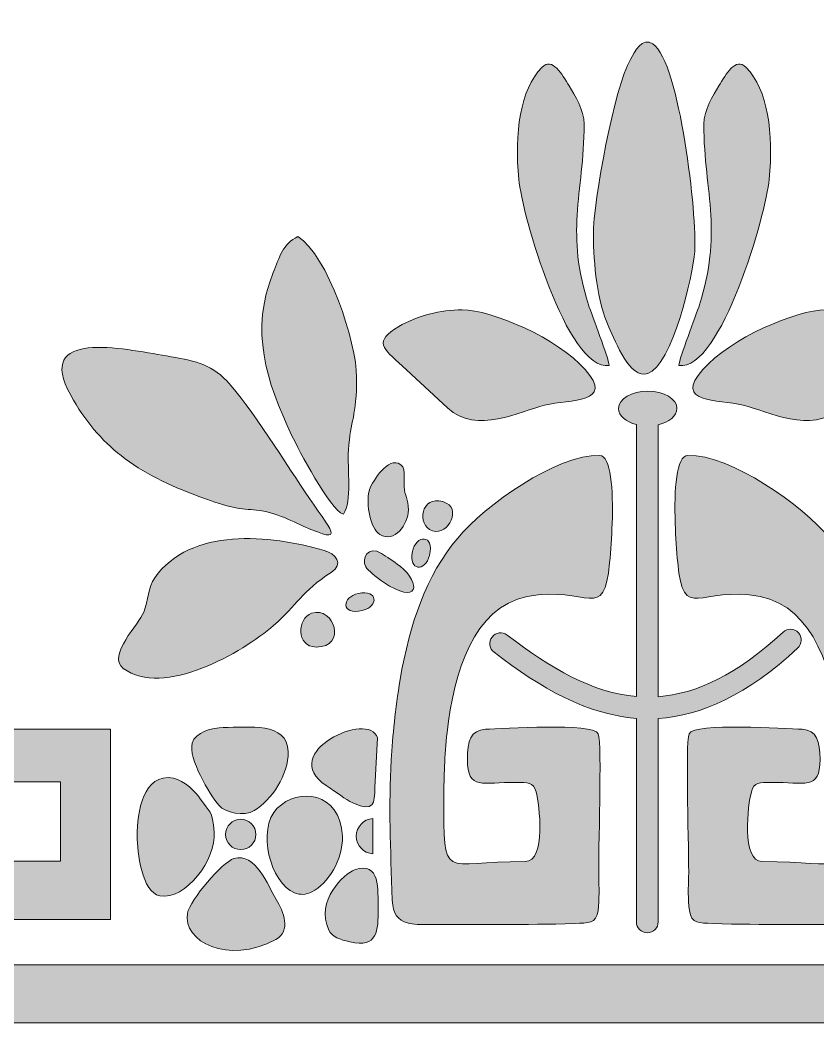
# Model space of a CAD drawing. Header units: inches. Extents: x -184 to 779, y -61 to 902.
# Drawn here: x 320.1 to 553.4, y -60.8 to 232.3 of the extents above; entities that cross this region are included whole.
import ezdxf

# ---------------------------------------------------------------- set-up
doc = ezdxf.new("R2010")
doc.units = ezdxf.units.IN
doc.header["$MEASUREMENT"] = 0
doc.layers.add('图层 1', color=7, linetype='Continuous')

# ---------------------------------------------------------------- blocks, each defined once
blk = doc.blocks.new('block 2')
at = {"layer": '图层 1', "true_color": 0xffffff}
h = blk.add_hatch(color=7, dxfattribs=at)
h.dxf.hatch_style = 2
edge = h.paths.add_edge_path()
edge.add_spline(control_points=[(145.19, 27.22), (145.19, 27.22), (75.01, 27.22), (75.01, 27.22), (80.39, 20.59), (79.81, 18.74), (81.5, 10.53), (81.5, 10.53), (128.64, 10.53), (128.64, 10.53), (128.64, 10.53), (128.64, -43.85), (128.64, -43.85), (128.64, -43.85), (-3.48, -43.85), (-3.48, -43.85), (-3.48, -43.85), (-3.48, -30.03), (-3.48, -30.03), (-3.48, -28.47), (-4.75, -27.2), (-6.31, -27.2), (-6.31, -27.2), (-15.21, -27.2), (-15.21, -27.2), (-16.77, -27.2), (-18.04, -28.47), (-18.04, -30.03), (-18.04, -30.03), (-18.04, -43.85), (-18.04, -43.85), (-18.04, -43.85), (-167.01, -43.85), (-167.01, -43.85), (-167.01, -43.85), (-167.01, 104.8), (-167.01, 104.8), (-167.01, 104.8), (-153.7, 104.8), (-153.7, 104.8), (-152.15, 104.8), (-150.88, 106.07), (-150.88, 107.62), (-150.88, 107.62), (-150.88, 116.54), (-150.88, 116.54), (-150.88, 118.08), (-152.15, 119.36), (-153.7, 119.36), (-153.7, 119.36), (-167.01, 119.36), (-167.01, 119.36), (-167.01, 119.36), (-167.01, 251.48), (-167.01, 251.48), (-167.01, 251.48), (-113.15, 251.48), (-113.15, 251.48), (-113.15, 251.48), (-113.15, 204.33), (-113.15, 204.33), (-104.94, 202.65), (-103.08, 203.23), (-96.46, 197.85), (-96.46, 197.85), (-96.46, 268.03), (-96.46, 268.03), (-96.46, 268.03), (-167.01, 268.03), (-167.01, 268.03), (-167.01, 268.03), (-167.01, 901.77), (-167.01, 901.77), (-167.01, 901.77), (-183.96, 901.77), (-183.96, 901.77), (-183.96, 901.77), (-183.96, -52.32), (-183.96, -52.32), (-183.96, -52.32), (-183.96, -60.8), (-183.96, -60.8), (-183.96, -60.8), (-175.49, -60.8), (-175.49, -60.8), (-175.49, -60.8), (778.94, -60.8), (778.94, -60.8), (778.94, -60.8), (778.94, -43.85), (778.94, -43.85), (778.94, -43.85), (145.19, -43.85), (145.19, -43.85), (145.19, -43.85), (145.19, 27.22), (145.19, 27.22)], knot_values=[0, 0, 0, 0, 1, 1, 1, 2, 2, 2, 3, 3, 3, 4, 4, 4, 5, 5, 5, 6, 6, 6, 7, 7, 7, 8, 8, 8, 9, 9, 9, 10, 10, 10, 11, 11, 11, 12, 12, 12, 13, 13, 13, 14, 14, 14, 15, 15, 15, 16, 16, 16, 17, 17, 17, 18, 18, 18, 19, 19, 19, 20, 20, 20, 21, 21, 21, 22, 22, 22, 23, 23, 23, 24, 24, 24, 25, 25, 25, 26, 26, 26, 27, 27, 27, 28, 28, 28, 29, 29, 29, 30, 30, 30, 31, 31, 31, 32, 32, 32, 32], degree=3, periodic=1)
h = blk.add_hatch(color=7, dxfattribs=at)
h.dxf.hatch_style = 2
edge = h.paths.add_edge_path()
edge.add_spline(control_points=[(503.61, 128.97), (510.74, 131.28), (516.8, 157.68), (517.33, 164.62), (518.1, 174.72), (512.98, 219.94), (505.14, 225.27), (501.93, 227.45), (499.81, 222.92), (498.55, 220.75), (493.92, 212.75), (487.71, 179.64), (487.71, 169.41), (487.71, 161.24), (488.89, 149.73), (492.2, 142.56), (494.32, 137.99), (498.34, 127.28), (503.61, 128.97)], knot_values=[0, 0, 0, 0, 1, 1, 1, 2, 2, 2, 3, 3, 3, 4, 4, 4, 5, 5, 5, 6, 6, 6, 6], degree=3, periodic=1)
h = blk.add_hatch(color=7, dxfattribs=at)
h.dxf.hatch_style = 2
edge = h.paths.add_edge_path()
edge.add_spline(control_points=[(492.31, 131.3), (492.17, 133.67), (487.32, 145.76), (486.28, 149.05), (482.95, 159.48), (482.51, 167.53), (482.96, 175.21), (483.46, 183.64), (485.01, 191.63), (485.01, 201.85), (485.01, 205.93), (482.29, 210.31), (480.63, 213), (478.51, 216.45), (475.72, 221.56), (472.64, 218.42), (466.26, 211.94), (464.64, 199.17), (465.88, 185.7), (466.79, 175.83), (479.91, 129.68), (492.31, 131.3)], knot_values=[0, 0, 0, 0, 1, 1, 1, 2, 2, 2, 3, 3, 3, 4, 4, 4, 5, 5, 5, 6, 6, 6, 7, 7, 7, 7], degree=3, periodic=1)
h = blk.add_hatch(color=7, dxfattribs=at)
h.dxf.hatch_style = 2
edge = h.paths.add_edge_path()
edge.add_spline(control_points=[(512.71, 131.3), (525.11, 129.68), (538.21, 175.82), (539.13, 185.7), (540.38, 199.17), (538.76, 211.94), (532.38, 218.42), (529.29, 221.56), (526.51, 216.45), (524.39, 213), (522.73, 210.31), (520, 205.93), (520, 201.85), (520, 191.63), (521.55, 183.63), (522.05, 175.21), (522.5, 167.52), (522.06, 159.47), (518.74, 149.05), (517.69, 145.76), (512.85, 133.67), (512.71, 131.3)], knot_values=[0, 0, 0, 0, 1, 1, 1, 2, 2, 2, 3, 3, 3, 4, 4, 4, 5, 5, 5, 6, 6, 6, 7, 7, 7, 7], degree=3, periodic=1)
h = blk.add_hatch(color=7, dxfattribs=at)
h.dxf.hatch_style = 2
edge = h.paths.add_edge_path()
edge.add_spline(control_points=[(414.6, 87.88), (417.27, 91.47), (415.7, 101.28), (416.08, 106.65), (416.71, 115.49), (418.48, 116.1), (418.48, 127.92), (418.48, 137.89), (410.02, 163.71), (401.31, 168.98), (396.9, 166.91), (395.9, 162.98), (394.11, 158.54), (387.24, 141.62), (391.92, 126.94), (399.57, 110.76), (401.31, 107.08), (410.71, 89.08), (414.6, 87.88)], knot_values=[0, 0, 0, 0, 1, 1, 1, 2, 2, 2, 3, 3, 3, 4, 4, 4, 5, 5, 5, 6, 6, 6, 6], degree=3, periodic=1)
h = blk.add_hatch(color=7, dxfattribs=at)
h.dxf.hatch_style = 2
edge = h.paths.add_edge_path()
edge.add_spline(control_points=[(431.83, 131.18), (431.83, 131.18), (445.06, 118.9), (445.06, 118.9), (453.52, 110.99), (466.41, 118.02), (473.46, 119.73), (480.96, 121.55), (494.1, 120.14), (485.3, 130.15), (477.3, 139.26), (458.01, 147.59), (449.31, 147.59), (443.18, 147.59), (435.98, 145.82), (430.83, 142.72), (423.38, 138.22), (426.01, 136.45), (431.83, 131.18)], knot_values=[0, 0, 0, 0, 1, 1, 1, 2, 2, 2, 3, 3, 3, 4, 4, 4, 5, 5, 5, 6, 6, 6, 6], degree=3, periodic=1)
h = blk.add_hatch(color=7, dxfattribs=at)
h.dxf.hatch_style = 2
edge = h.paths.add_edge_path()
edge.add_spline(control_points=[(519.71, 130.15), (510.92, 120.14), (524.05, 121.55), (531.55, 119.73), (538.61, 118.02), (551.49, 110.99), (559.96, 118.9), (559.96, 118.9), (573.19, 131.18), (573.19, 131.18), (579, 136.45), (581.64, 138.22), (574.19, 142.72), (569.04, 145.82), (561.84, 147.59), (555.71, 147.59), (547.01, 147.59), (527.72, 139.26), (519.71, 130.15)], knot_values=[0, 0, 0, 0, 1, 1, 1, 2, 2, 2, 3, 3, 3, 4, 4, 4, 5, 5, 5, 6, 6, 6, 6], degree=3, periodic=1)
h = blk.add_hatch(color=7, dxfattribs=at)
h.dxf.hatch_style = 2
edge = h.paths.add_edge_path()
edge.add_spline(control_points=[(349.61, 104.98), (356.01, 99.94), (363.5, 96.33), (372.32, 93.07), (386.78, 87.72), (385.12, 90.2), (392.65, 88.43), (395.12, 87.85), (397.71, 86.76), (400.19, 85.62), (415.66, 78.53), (412.14, 81.6), (404.69, 92.47), (398.31, 101.77), (387.19, 119.77), (380.5, 126.8), (375.61, 131.96), (370.53, 132.8), (362.86, 134.11), (350, 136.29), (324.07, 141.99), (334.86, 122.61), (339.05, 115.09), (343.9, 109.46), (349.61, 104.98)], knot_values=[0, 0, 0, 0, 1, 1, 1, 2, 2, 2, 3, 3, 3, 4, 4, 4, 5, 5, 5, 6, 6, 6, 7, 7, 7, 8, 8, 8, 8], degree=3, periodic=1)
h = blk.add_hatch(color=7, dxfattribs=at)
h.dxf.hatch_style = 2
edge = h.paths.add_edge_path()
edge.add_spline(control_points=[(503.48, -34.45), (505.24, -34.45), (506.66, -33.03), (506.66, -31.27), (506.66, -31.27), (506.66, 28.18), (506.66, 28.18), (519.34, 28.98), (532.68, 35.07), (547.48, 48.77), (548.75, 49.95), (548.84, 51.96), (547.65, 53.24), (546.46, 54.52), (544.46, 54.6), (543.18, 53.41), (529.75, 40.97), (517.83, 35.38), (506.66, 34.54), (506.66, 34.54), (506.66, 114), (506.66, 114), (509.87, 114.73), (512.15, 116.58), (512.15, 118.75), (512.15, 121.57), (508.32, 123.85), (503.61, 123.85), (498.9, 123.85), (495.07, 121.57), (495.07, 118.75), (495.07, 116.64), (497.23, 114.83), (500.3, 114.05), (500.3, 114.05), (500.3, 34.58), (500.3, 34.58), (487.51, 35.66), (475.26, 42.74), (462.5, 52.54), (461.12, 53.6), (459.13, 53.35), (458.07, 51.96), (457.01, 50.57), (457.28, 48.59), (458.66, 47.53), (472.47, 36.92), (485.88, 29.28), (500.3, 28.21), (500.3, 28.21), (500.3, -31.27), (500.3, -31.27), (500.3, -33.03), (501.72, -34.45), (503.48, -34.45)], knot_values=[0, 0, 0, 0, 1, 1, 1, 2, 2, 2, 3, 3, 3, 4, 4, 4, 5, 5, 5, 6, 6, 6, 7, 7, 7, 8, 8, 8, 9, 9, 9, 10, 10, 10, 11, 11, 11, 12, 12, 12, 13, 13, 13, 14, 14, 14, 15, 15, 15, 16, 16, 16, 17, 17, 17, 18, 18, 18, 18], degree=3, periodic=1)
h = blk.add_hatch(color=7, dxfattribs=at)
h.dxf.hatch_style = 2
edge = h.paths.add_edge_path()
edge.add_spline(control_points=[(425.22, 81.91), (429.49, 79.33), (433.6, 84.87), (433.6, 89.1), (433.6, 92.44), (432.52, 93.19), (432.34, 96), (432.19, 98.39), (433.27, 101.89), (430.58, 102.78), (427, 103.97), (422.59, 96.67), (422.11, 94.63), (421.19, 90.76), (422.52, 83.54), (425.22, 81.91)], knot_values=[0, 0, 0, 0, 1, 1, 1, 2, 2, 2, 3, 3, 3, 4, 4, 4, 5, 5, 5, 5], degree=3, periodic=1)
h = blk.add_hatch(color=7, dxfattribs=at)
h.dxf.hatch_style = 2
edge = h.paths.add_edge_path()
edge.add_spline(control_points=[(489.15, 23.73), (487.59, 27), (461.13, 25.1), (456.12, 25.03), (451.82, 24.79), (450.86, 21.58), (450.86, 16.22), (450.86, 6.99), (455.39, 9.58), (465.07, 9.51), (468.61, 9.51), (470.12, 9.64), (470.93, 6.72), (471.92, 3.16), (474.02, -13.62), (467.73, -13.62), (443.17, -13.62), (443.99, -20.09), (443.99, 5.59), (443.99, 10.84), (444.19, 17.34), (444.94, 24.08), (446.88, 41.58), (452.59, 60.71), (468.35, 63.78), (486.13, 67.25), (490.78, 55.73), (492.46, 73.72), (492.79, 77.18), (493.07, 81.18), (493.21, 85.12), (493.54, 95.16), (492.89, 104.93), (489.54, 105.05), (477.04, 105.49), (455.94, 90.36), (448.05, 80.9), (438.7, 69.69), (434.11, 56.19), (431.17, 39.52), (429.78, 30.78), (428.99, 23.2), (428.59, 16), (427.84, 2.65), (428.36, -9.38), (428.91, -24.91), (429.06, -29), (430.69, -30.78), (433.31, -31.55), (435.04, -32.05), (437.2, -32.1), (439.64, -32.07), (453.98, -31.91), (467.62, -32.2), (482.19, -31.77), (486.22, -31.48), (488.49, -31.97), (489.06, -27.94), (489.52, -24.73), (489.35, -20.87), (489.28, -18.25), (489.1, -11.51), (490.28, 20.58), (489.15, 23.73)], knot_values=[0, 0, 0, 0, 1, 1, 1, 2, 2, 2, 3, 3, 3, 4, 4, 4, 5, 5, 5, 6, 6, 6, 7, 7, 7, 8, 8, 8, 9, 9, 9, 10, 10, 10, 11, 11, 11, 12, 12, 12, 13, 13, 13, 14, 14, 14, 15, 15, 15, 16, 16, 16, 17, 17, 17, 18, 18, 18, 19, 19, 19, 20, 20, 20, 21, 21, 21, 21], degree=3, periodic=1)
h = blk.add_hatch(color=7, dxfattribs=at)
h.dxf.hatch_style = 2
edge = h.paths.add_edge_path()
edge.add_spline(control_points=[(515.78, -27.94), (516.35, -31.97), (518.61, -31.48), (522.65, -31.77), (537.22, -32.2), (550.86, -31.91), (565.21, -32.08), (567.64, -32.1), (569.8, -32.05), (571.53, -31.55), (574.15, -30.78), (575.79, -29), (575.93, -24.91), (576.48, -9.38), (577, 2.65), (576.25, 15.99), (575.85, 23.2), (575.06, 30.78), (573.68, 39.52), (570.73, 56.19), (566.15, 69.69), (556.79, 80.9), (548.9, 90.36), (527.8, 105.49), (515.3, 105.05), (511.94, 104.93), (511.3, 95.16), (511.63, 85.12), (511.76, 81.18), (512.05, 77.18), (512.37, 73.71), (514.06, 55.73), (518.7, 67.25), (536.48, 63.78), (552.26, 60.7), (557.95, 41.58), (559.91, 24.08), (560.66, 17.34), (560.85, 10.84), (560.85, 5.59), (560.85, -20.09), (561.68, -13.62), (537.11, -13.62), (530.82, -13.62), (532.92, 3.16), (533.9, 6.72), (534.72, 9.64), (536.22, 9.51), (539.77, 9.51), (549.45, 9.58), (553.98, 6.99), (553.98, 16.22), (553.98, 21.58), (553.02, 24.78), (548.73, 25.03), (543.71, 25.1), (517.24, 27), (515.68, 23.73), (514.55, 20.58), (515.73, -11.51), (515.56, -18.25), (515.48, -20.87), (515.32, -24.73), (515.78, -27.94)], knot_values=[0, 0, 0, 0, 1, 1, 1, 2, 2, 2, 3, 3, 3, 4, 4, 4, 5, 5, 5, 6, 6, 6, 7, 7, 7, 8, 8, 8, 9, 9, 9, 10, 10, 10, 11, 11, 11, 12, 12, 12, 13, 13, 13, 14, 14, 14, 15, 15, 15, 16, 16, 16, 17, 17, 17, 18, 18, 18, 19, 19, 19, 20, 20, 20, 21, 21, 21, 21], degree=3, periodic=1)
h = blk.add_hatch(color=7, dxfattribs=at)
h.dxf.hatch_style = 2
edge = h.paths.add_edge_path()
edge.add_spline(control_points=[(439.8, 83.44), (444.62, 80.58), (449.08, 88.91), (444.89, 91.02), (438.06, 94.46), (435.76, 85.83), (439.8, 83.44)], knot_values=[0, 0, 0, 0, 1, 1, 1, 2, 2, 2, 2], degree=3, periodic=1)
h = blk.add_hatch(color=7, dxfattribs=at)
h.dxf.hatch_style = 2
edge = h.paths.add_edge_path()
edge.add_spline(control_points=[(408.74, 77.37), (393.3, 81.78), (369.79, 84.2), (359.47, 69.25), (357.56, 66.49), (357.52, 62.81), (356.22, 59.19), (355.03, 55.93), (345.36, 46.52), (350.23, 42.81), (361.77, 34.02), (385.3, 47.54), (394.15, 55.32), (397.67, 58.41), (399.73, 60.88), (401.96, 63.27), (404.24, 65.7), (406.69, 68.04), (411.05, 70.87), (414.81, 73.3), (412.42, 76.32), (408.74, 77.37)], knot_values=[0, 0, 0, 0, 1, 1, 1, 2, 2, 2, 3, 3, 3, 4, 4, 4, 5, 5, 5, 6, 6, 6, 7, 7, 7, 7], degree=3, periodic=1)
h = blk.add_hatch(color=7, dxfattribs=at)
h.dxf.hatch_style = 2
edge = h.paths.add_edge_path()
edge.add_spline(control_points=[(434.78, 76.92), (433.62, 71.24), (438.56, 70.94), (439.79, 75.84), (441.37, 82.2), (435.79, 81.86), (434.78, 76.92)], knot_values=[0, 0, 0, 0, 1, 1, 1, 2, 2, 2, 2], degree=3, periodic=1)
h = blk.add_hatch(color=7, dxfattribs=at)
h.dxf.hatch_style = 2
edge = h.paths.add_edge_path()
edge.add_spline(control_points=[(426.32, 68.03), (436.53, 61.05), (437.58, 67.58), (431.18, 72.66), (429.32, 74.14), (427.2, 75.44), (425.71, 76.39), (421.84, 78.85), (419.73, 74.84), (421.19, 72.46), (421.87, 71.37), (423.98, 69.63), (426.32, 68.03)], knot_values=[0, 0, 0, 0, 1, 1, 1, 2, 2, 2, 3, 3, 3, 4, 4, 4, 4], degree=3, periodic=1)
h = blk.add_hatch(color=7, dxfattribs=at)
h.dxf.hatch_style = 2
edge = h.paths.add_edge_path()
edge.add_spline(control_points=[(420.13, 59.72), (425.03, 60.95), (424.73, 65.89), (419.04, 64.73), (414.11, 63.71), (413.77, 58.13), (420.13, 59.72)], knot_values=[0, 0, 0, 0, 1, 1, 1, 2, 2, 2, 2], degree=3, periodic=1)
h = blk.add_hatch(color=7, dxfattribs=at)
h.dxf.hatch_style = 2
edge = h.paths.add_edge_path()
edge.add_spline(control_points=[(405.32, 58.92), (401.13, 57.52), (400.67, 49.13), (406.64, 49.05), (415.75, 48.91), (411.98, 61.14), (405.32, 58.92)], knot_values=[0, 0, 0, 0, 1, 1, 1, 2, 2, 2, 2], degree=3, periodic=1)
h = blk.add_hatch(color=7, dxfattribs=at)
h.dxf.hatch_style = 2
edge = h.paths.add_edge_path()
edge.add_spline(control_points=[(424.54, 22.47), (422.32, 30.72), (395.12, 18.16), (409.57, 8.58), (412.76, 6.47), (415.1, 4.58), (417.39, 3.52), (423.71, 0.58), (423.62, 3.31), (423.84, 7.99), (423.84, 7.99), (424.54, 22.47), (424.54, 22.47)], knot_values=[0, 0, 0, 0, 1, 1, 1, 2, 2, 2, 3, 3, 3, 4, 4, 4, 4], degree=3, periodic=1)
h = blk.add_hatch(color=7, dxfattribs=at)
h.dxf.hatch_style = 2
edge = h.paths.add_edge_path()
edge.add_spline(control_points=[(398.46, 18.49), (398.3, 27.27), (386.81, 25.54), (379.48, 25.54), (376.39, 25.54), (371.26, 24.13), (370.39, 21), (369.18, 16.65), (375.45, 6), (378.24, 2.75), (380.08, 0.61), (385.49, -0.57), (388.56, 1.29), (393.63, 4.36), (398.58, 11.62), (398.46, 18.49)], knot_values=[0, 0, 0, 0, 1, 1, 1, 2, 2, 2, 3, 3, 3, 4, 4, 4, 5, 5, 5, 5], degree=3, periodic=1)
h = blk.add_hatch(color=7, dxfattribs=at)
h.dxf.hatch_style = 2
edge = h.paths.add_edge_path()
edge.add_spline(control_points=[(295.87, -3.31), (295.87, -3.31), (295.87, -30.59), (295.87, -30.59), (295.87, -30.59), (346.46, -30.59), (346.46, -30.59), (346.46, -30.59), (346.46, 25.02), (346.46, 25.02), (346.46, 25.02), (225.7, 25.02), (225.7, 25.02), (225.7, 25.02), (225.7, -30.59), (225.7, -30.59), (225.7, -30.59), (270.98, -30.59), (270.98, -30.59), (270.98, -30.59), (270.98, -3.57), (270.98, -3.57), (273.05, -0.58), (256.47, 1.71), (254.03, -3.04), (254.03, -3.04), (254.03, -13.64), (254.03, -13.64), (254.03, -13.64), (243.7, -13.64), (243.7, -13.64), (243.7, -13.64), (243.71, 9.67), (243.71, 9.67), (243.71, 9.67), (331.89, 9.67), (331.89, 9.67), (331.89, 9.67), (331.89, -13.5), (331.89, -13.5), (331.89, -13.5), (311.76, -13.5), (311.76, -13.5), (311.76, -13.5), (311.76, -4.1), (311.76, -4.1), (312.81, -0.57), (297.02, 1.85), (295.87, -3.31)], knot_values=[0, 0, 0, 0, 1, 1, 1, 2, 2, 2, 3, 3, 3, 4, 4, 4, 5, 5, 5, 6, 6, 6, 7, 7, 7, 8, 8, 8, 9, 9, 9, 10, 10, 10, 11, 11, 11, 12, 12, 12, 13, 13, 13, 14, 14, 14, 15, 15, 15, 16, 16, 16, 16], degree=3, periodic=1)
h = blk.add_hatch(color=7, dxfattribs=at)
h.dxf.hatch_style = 2
edge = h.paths.add_edge_path()
edge.add_spline(control_points=[(360.94, -23.66), (368.5, -25.02), (377.47, -12.96), (376.83, -5.07), (376.29, 1.6), (375.47, 0.59), (372.74, 4.72), (371.6, 6.43), (367.99, 10.17), (364.96, 10.74), (356, 12.43), (354.31, 0.57), (354.31, -6.12), (354.31, -10.77), (355.69, -22.71), (360.94, -23.66)], knot_values=[0, 0, 0, 0, 1, 1, 1, 2, 2, 2, 3, 3, 3, 4, 4, 4, 5, 5, 5, 5], degree=3, periodic=1)
h = blk.add_hatch(color=7, dxfattribs=at)
h.dxf.hatch_style = 2
edge = h.paths.add_edge_path()
edge.add_spline(control_points=[(400.33, -22.79), (401.9, -23.42), (403.63, -23.4), (405.42, -22.49), (409.93, -20.19), (414.62, -13.15), (414.3, -6.23), (413.7, 6.92), (401.3, 8.02), (395.27, 1.93), (389.13, -4.27), (393.28, -19.97), (400.33, -22.79)], knot_values=[0, 0, 0, 0, 1, 1, 1, 2, 2, 2, 3, 3, 3, 4, 4, 4, 4], degree=3, periodic=1)
h = blk.add_hatch(color=7, dxfattribs=at)
h.dxf.hatch_style = 2
edge = h.paths.add_edge_path()
edge.add_spline(control_points=[(384.59, -1.27), (382.15, -1.27), (380.16, -3.27), (380.16, -5.72), (380.16, -8.15), (382.15, -10.15), (384.59, -10.15), (387.04, -10.15), (389.03, -8.16), (389.03, -5.72), (389.03, -3.27), (387.04, -1.27), (384.59, -1.27)], knot_values=[0, 0, 0, 0, 1, 1, 1, 2, 2, 2, 3, 3, 3, 4, 4, 4, 4], degree=3, periodic=1)
h = blk.add_hatch(color=7, dxfattribs=at)
h.dxf.hatch_style = 2
edge = h.paths.add_edge_path()
edge.add_spline(control_points=[(418.36, -6.23), (418.36, -8.96), (420.49, -11.2), (423.18, -11.36), (423.18, -11.36), (423.18, -1.1), (423.18, -1.1), (420.49, -1.27), (418.36, -3.5), (418.36, -6.23)], knot_values=[0, 0, 0, 0, 1, 1, 1, 2, 2, 2, 3, 3, 3, 3], degree=3, periodic=1)
h = blk.add_hatch(color=7, dxfattribs=at)
h.dxf.hatch_style = 2
edge = h.paths.add_edge_path()
edge.add_spline(control_points=[(394.87, -36.4), (399.34, -34), (397.14, -28.24), (394.95, -24.68), (392.46, -20.63), (389.06, -10.89), (382.53, -12.79), (379.38, -13.71), (369.69, -24.9), (369.02, -28.69), (367.55, -36.95), (380.74, -43.98), (394.87, -36.4)], knot_values=[0, 0, 0, 0, 1, 1, 1, 2, 2, 2, 3, 3, 3, 4, 4, 4, 4], degree=3, periodic=1)
h = blk.add_hatch(color=7, dxfattribs=at)
h.dxf.hatch_style = 2
edge = h.paths.add_edge_path()
edge.add_spline(control_points=[(416.51, -37.11), (424.59, -38.97), (424.85, -33.9), (424.75, -27.4), (424.66, -21.93), (425.58, -13.36), (417.84, -16.09), (414.93, -17.12), (406.3, -25.03), (410.37, -33.69), (411.31, -35.71), (413.58, -36.43), (416.51, -37.11)], knot_values=[0, 0, 0, 0, 1, 1, 1, 2, 2, 2, 3, 3, 3, 4, 4, 4, 4], degree=3, periodic=1)
at = {"layer": '图层 1', "lineweight": 0}
for points, knots in [([(145.19, 27.22), (145.19, 27.22), (75.01, 27.22), (75.01, 27.22), (80.39, 20.59), (79.81, 18.74), (81.5, 10.53), (81.5, 10.53), (128.64, 10.53), (128.64, 10.53), (128.64, 10.53), (128.64, -43.85), (128.64, -43.85), (128.64, -43.85), (-3.48, -43.85), (-3.48, -43.85), (-3.48, -43.85), (-3.48, -30.03), (-3.48, -30.03), (-3.48, -28.47), (-4.75, -27.2), (-6.31, -27.2), (-6.31, -27.2), (-15.21, -27.2), (-15.21, -27.2), (-16.77, -27.2), (-18.04, -28.47), (-18.04, -30.03), (-18.04, -30.03), (-18.04, -43.85), (-18.04, -43.85), (-18.04, -43.85), (-167.01, -43.85), (-167.01, -43.85), (-167.01, -43.85), (-167.01, 104.8), (-167.01, 104.8), (-167.01, 104.8), (-153.7, 104.8), (-153.7, 104.8), (-152.15, 104.8), (-150.88, 106.07), (-150.88, 107.62), (-150.88, 107.62), (-150.88, 116.54), (-150.88, 116.54), (-150.88, 118.08), (-152.15, 119.36), (-153.7, 119.36), (-153.7, 119.36), (-167.01, 119.36), (-167.01, 119.36), (-167.01, 119.36), (-167.01, 251.48), (-167.01, 251.48), (-167.01, 251.48), (-113.15, 251.48), (-113.15, 251.48), (-113.15, 251.48), (-113.15, 204.33), (-113.15, 204.33), (-104.94, 202.65), (-103.08, 203.23), (-96.46, 197.85), (-96.46, 197.85), (-96.46, 268.03), (-96.46, 268.03), (-96.46, 268.03), (-167.01, 268.03), (-167.01, 268.03), (-167.01, 268.03), (-167.01, 901.77), (-167.01, 901.77), (-167.01, 901.77), (-183.96, 901.77), (-183.96, 901.77), (-183.96, 901.77), (-183.96, -52.32), (-183.96, -52.32), (-183.96, -52.32), (-183.96, -60.8), (-183.96, -60.8), (-183.96, -60.8), (-175.49, -60.8), (-175.49, -60.8), (-175.49, -60.8), (778.94, -60.8), (778.94, -60.8), (778.94, -60.8), (778.94, -43.85), (778.94, -43.85), (778.94, -43.85), (145.19, -43.85), (145.19, -43.85), (145.19, -43.85), (145.19, 27.22), (145.19, 27.22)], [0, 0, 0, 0, 1, 1, 1, 2, 2, 2, 3, 3, 3, 4, 4, 4, 5, 5, 5, 6, 6, 6, 7, 7, 7, 8, 8, 8, 9, 9, 9, 10, 10, 10, 11, 11, 11, 12, 12, 12, 13, 13, 13, 14, 14, 14, 15, 15, 15, 16, 16, 16, 17, 17, 17, 18, 18, 18, 19, 19, 19, 20, 20, 20, 21, 21, 21, 22, 22, 22, 23, 23, 23, 24, 24, 24, 25, 25, 25, 26, 26, 26, 27, 27, 27, 28, 28, 28, 29, 29, 29, 30, 30, 30, 31, 31, 31, 32, 32, 32, 32]), ([(503.61, 128.97), (510.74, 131.28), (516.8, 157.68), (517.33, 164.62), (518.1, 174.72), (512.98, 219.94), (505.14, 225.27), (501.93, 227.45), (499.81, 222.92), (498.55, 220.75), (493.92, 212.75), (487.71, 179.64), (487.71, 169.41), (487.71, 161.24), (488.89, 149.73), (492.2, 142.56), (494.32, 137.99), (498.34, 127.28), (503.61, 128.97)], [0, 0, 0, 0, 1, 1, 1, 2, 2, 2, 3, 3, 3, 4, 4, 4, 5, 5, 5, 6, 6, 6, 6]), ([(492.31, 131.3), (492.17, 133.67), (487.32, 145.76), (486.28, 149.05), (482.95, 159.48), (482.51, 167.53), (482.96, 175.21), (483.46, 183.64), (485.01, 191.63), (485.01, 201.85), (485.01, 205.93), (482.29, 210.31), (480.63, 213), (478.51, 216.45), (475.72, 221.56), (472.64, 218.42), (466.26, 211.94), (464.64, 199.17), (465.88, 185.7), (466.79, 175.83), (479.91, 129.68), (492.31, 131.3)], [0, 0, 0, 0, 1, 1, 1, 2, 2, 2, 3, 3, 3, 4, 4, 4, 5, 5, 5, 6, 6, 6, 7, 7, 7, 7]), ([(512.71, 131.3), (525.11, 129.68), (538.21, 175.82), (539.13, 185.7), (540.38, 199.17), (538.76, 211.94), (532.38, 218.42), (529.29, 221.56), (526.51, 216.45), (524.39, 213), (522.73, 210.31), (520, 205.93), (520, 201.85), (520, 191.63), (521.55, 183.63), (522.05, 175.21), (522.5, 167.52), (522.06, 159.47), (518.74, 149.05), (517.69, 145.76), (512.85, 133.67), (512.71, 131.3)], [0, 0, 0, 0, 1, 1, 1, 2, 2, 2, 3, 3, 3, 4, 4, 4, 5, 5, 5, 6, 6, 6, 7, 7, 7, 7]), ([(414.6, 87.88), (417.27, 91.47), (415.7, 101.28), (416.08, 106.65), (416.71, 115.49), (418.48, 116.1), (418.48, 127.92), (418.48, 137.89), (410.02, 163.71), (401.31, 168.98), (396.9, 166.91), (395.9, 162.98), (394.11, 158.54), (387.24, 141.62), (391.92, 126.94), (399.57, 110.76), (401.31, 107.08), (410.71, 89.08), (414.6, 87.88)], [0, 0, 0, 0, 1, 1, 1, 2, 2, 2, 3, 3, 3, 4, 4, 4, 5, 5, 5, 6, 6, 6, 6]), ([(431.83, 131.18), (431.83, 131.18), (445.06, 118.9), (445.06, 118.9), (453.52, 110.99), (466.41, 118.02), (473.46, 119.73), (480.96, 121.55), (494.1, 120.14), (485.3, 130.15), (477.3, 139.26), (458.01, 147.59), (449.31, 147.59), (443.18, 147.59), (435.98, 145.82), (430.83, 142.72), (423.38, 138.22), (426.01, 136.45), (431.83, 131.18)], [0, 0, 0, 0, 1, 1, 1, 2, 2, 2, 3, 3, 3, 4, 4, 4, 5, 5, 5, 6, 6, 6, 6]), ([(519.71, 130.15), (510.92, 120.14), (524.05, 121.55), (531.55, 119.73), (538.61, 118.02), (551.49, 110.99), (559.96, 118.9), (559.96, 118.9), (573.19, 131.18), (573.19, 131.18), (579, 136.45), (581.64, 138.22), (574.19, 142.72), (569.04, 145.82), (561.84, 147.59), (555.71, 147.59), (547.01, 147.59), (527.72, 139.26), (519.71, 130.15)], [0, 0, 0, 0, 1, 1, 1, 2, 2, 2, 3, 3, 3, 4, 4, 4, 5, 5, 5, 6, 6, 6, 6]), ([(349.61, 104.98), (356.01, 99.94), (363.5, 96.33), (372.32, 93.07), (386.78, 87.72), (385.12, 90.2), (392.65, 88.43), (395.12, 87.85), (397.71, 86.76), (400.19, 85.62), (415.66, 78.53), (412.14, 81.6), (404.69, 92.47), (398.31, 101.77), (387.19, 119.77), (380.5, 126.8), (375.61, 131.96), (370.53, 132.8), (362.86, 134.11), (350, 136.29), (324.07, 141.99), (334.86, 122.61), (339.05, 115.09), (343.9, 109.46), (349.61, 104.98)], [0, 0, 0, 0, 1, 1, 1, 2, 2, 2, 3, 3, 3, 4, 4, 4, 5, 5, 5, 6, 6, 6, 7, 7, 7, 8, 8, 8, 8]), ([(503.48, -34.45), (505.24, -34.45), (506.66, -33.03), (506.66, -31.27), (506.66, -31.27), (506.66, 28.18), (506.66, 28.18), (519.34, 28.98), (532.68, 35.07), (547.48, 48.77), (548.75, 49.95), (548.84, 51.96), (547.65, 53.24), (546.46, 54.52), (544.46, 54.6), (543.18, 53.41), (529.75, 40.97), (517.83, 35.38), (506.66, 34.54), (506.66, 34.54), (506.66, 114), (506.66, 114), (509.87, 114.73), (512.15, 116.58), (512.15, 118.75), (512.15, 121.57), (508.32, 123.85), (503.61, 123.85), (498.9, 123.85), (495.07, 121.57), (495.07, 118.75), (495.07, 116.64), (497.23, 114.83), (500.3, 114.05), (500.3, 114.05), (500.3, 34.58), (500.3, 34.58), (487.51, 35.66), (475.26, 42.74), (462.5, 52.54), (461.12, 53.6), (459.13, 53.35), (458.07, 51.96), (457.01, 50.57), (457.28, 48.59), (458.66, 47.53), (472.47, 36.92), (485.88, 29.28), (500.3, 28.21), (500.3, 28.21), (500.3, -31.27), (500.3, -31.27), (500.3, -33.03), (501.72, -34.45), (503.48, -34.45)], [0, 0, 0, 0, 1, 1, 1, 2, 2, 2, 3, 3, 3, 4, 4, 4, 5, 5, 5, 6, 6, 6, 7, 7, 7, 8, 8, 8, 9, 9, 9, 10, 10, 10, 11, 11, 11, 12, 12, 12, 13, 13, 13, 14, 14, 14, 15, 15, 15, 16, 16, 16, 17, 17, 17, 18, 18, 18, 18]), ([(425.22, 81.91), (429.49, 79.33), (433.6, 84.87), (433.6, 89.1), (433.6, 92.44), (432.52, 93.19), (432.34, 96), (432.19, 98.39), (433.27, 101.89), (430.58, 102.78), (427, 103.97), (422.59, 96.67), (422.11, 94.63), (421.19, 90.76), (422.52, 83.54), (425.22, 81.91)], [0, 0, 0, 0, 1, 1, 1, 2, 2, 2, 3, 3, 3, 4, 4, 4, 5, 5, 5, 5]), ([(489.15, 23.73), (487.59, 27), (461.13, 25.1), (456.12, 25.03), (451.82, 24.79), (450.86, 21.58), (450.86, 16.22), (450.86, 6.99), (455.39, 9.58), (465.07, 9.51), (468.61, 9.51), (470.12, 9.64), (470.93, 6.72), (471.92, 3.16), (474.02, -13.62), (467.73, -13.62), (443.17, -13.62), (443.99, -20.09), (443.99, 5.59), (443.99, 10.84), (444.19, 17.34), (444.94, 24.08), (446.88, 41.58), (452.59, 60.71), (468.35, 63.78), (486.13, 67.25), (490.78, 55.73), (492.46, 73.72), (492.79, 77.18), (493.07, 81.18), (493.21, 85.12), (493.54, 95.16), (492.89, 104.93), (489.54, 105.05), (477.04, 105.49), (455.94, 90.36), (448.05, 80.9), (438.7, 69.69), (434.11, 56.19), (431.17, 39.52), (429.78, 30.78), (428.99, 23.2), (428.59, 16), (427.84, 2.65), (428.36, -9.38), (428.91, -24.91), (429.06, -29), (430.69, -30.78), (433.31, -31.55), (435.04, -32.05), (437.2, -32.1), (439.64, -32.07), (453.98, -31.91), (467.62, -32.2), (482.19, -31.77), (486.22, -31.48), (488.49, -31.97), (489.06, -27.94), (489.52, -24.73), (489.35, -20.87), (489.28, -18.25), (489.1, -11.51), (490.28, 20.58), (489.15, 23.73)], [0, 0, 0, 0, 1, 1, 1, 2, 2, 2, 3, 3, 3, 4, 4, 4, 5, 5, 5, 6, 6, 6, 7, 7, 7, 8, 8, 8, 9, 9, 9, 10, 10, 10, 11, 11, 11, 12, 12, 12, 13, 13, 13, 14, 14, 14, 15, 15, 15, 16, 16, 16, 17, 17, 17, 18, 18, 18, 19, 19, 19, 20, 20, 20, 21, 21, 21, 21]), ([(515.78, -27.94), (516.35, -31.97), (518.61, -31.48), (522.65, -31.77), (537.22, -32.2), (550.86, -31.91), (565.21, -32.08), (567.64, -32.1), (569.8, -32.05), (571.53, -31.55), (574.15, -30.78), (575.79, -29), (575.93, -24.91), (576.48, -9.38), (577, 2.65), (576.25, 15.99), (575.85, 23.2), (575.06, 30.78), (573.68, 39.52), (570.73, 56.19), (566.15, 69.69), (556.79, 80.9), (548.9, 90.36), (527.8, 105.49), (515.3, 105.05), (511.94, 104.93), (511.3, 95.16), (511.63, 85.12), (511.76, 81.18), (512.05, 77.18), (512.37, 73.71), (514.06, 55.73), (518.7, 67.25), (536.48, 63.78), (552.26, 60.7), (557.95, 41.58), (559.91, 24.08), (560.66, 17.34), (560.85, 10.84), (560.85, 5.59), (560.85, -20.09), (561.68, -13.62), (537.11, -13.62), (530.82, -13.62), (532.92, 3.16), (533.9, 6.72), (534.72, 9.64), (536.22, 9.51), (539.77, 9.51), (549.45, 9.58), (553.98, 6.99), (553.98, 16.22), (553.98, 21.58), (553.02, 24.78), (548.73, 25.03), (543.71, 25.1), (517.24, 27), (515.68, 23.73), (514.55, 20.58), (515.73, -11.51), (515.56, -18.25), (515.48, -20.87), (515.32, -24.73), (515.78, -27.94)], [0, 0, 0, 0, 1, 1, 1, 2, 2, 2, 3, 3, 3, 4, 4, 4, 5, 5, 5, 6, 6, 6, 7, 7, 7, 8, 8, 8, 9, 9, 9, 10, 10, 10, 11, 11, 11, 12, 12, 12, 13, 13, 13, 14, 14, 14, 15, 15, 15, 16, 16, 16, 17, 17, 17, 18, 18, 18, 19, 19, 19, 20, 20, 20, 21, 21, 21, 21]), ([(439.8, 83.44), (444.62, 80.58), (449.08, 88.91), (444.89, 91.02), (438.06, 94.46), (435.76, 85.83), (439.8, 83.44)], [0, 0, 0, 0, 1, 1, 1, 2, 2, 2, 2]), ([(408.74, 77.37), (393.3, 81.78), (369.79, 84.2), (359.47, 69.25), (357.56, 66.49), (357.52, 62.81), (356.22, 59.19), (355.03, 55.93), (345.36, 46.52), (350.23, 42.81), (361.77, 34.02), (385.3, 47.54), (394.15, 55.32), (397.67, 58.41), (399.73, 60.88), (401.96, 63.27), (404.24, 65.7), (406.69, 68.04), (411.05, 70.87), (414.81, 73.3), (412.42, 76.32), (408.74, 77.37)], [0, 0, 0, 0, 1, 1, 1, 2, 2, 2, 3, 3, 3, 4, 4, 4, 5, 5, 5, 6, 6, 6, 7, 7, 7, 7]), ([(434.78, 76.92), (433.62, 71.24), (438.56, 70.94), (439.79, 75.84), (441.37, 82.2), (435.79, 81.86), (434.78, 76.92)], [0, 0, 0, 0, 1, 1, 1, 2, 2, 2, 2]), ([(426.32, 68.03), (436.53, 61.05), (437.58, 67.58), (431.18, 72.66), (429.32, 74.14), (427.2, 75.44), (425.71, 76.39), (421.84, 78.85), (419.73, 74.84), (421.19, 72.46), (421.87, 71.37), (423.98, 69.63), (426.32, 68.03)], [0, 0, 0, 0, 1, 1, 1, 2, 2, 2, 3, 3, 3, 4, 4, 4, 4]), ([(420.13, 59.72), (425.03, 60.95), (424.73, 65.89), (419.04, 64.73), (414.11, 63.71), (413.77, 58.13), (420.13, 59.72)], [0, 0, 0, 0, 1, 1, 1, 2, 2, 2, 2]), ([(405.32, 58.92), (401.13, 57.52), (400.67, 49.13), (406.64, 49.05), (415.75, 48.91), (411.98, 61.14), (405.32, 58.92)], [0, 0, 0, 0, 1, 1, 1, 2, 2, 2, 2]), ([(424.54, 22.47), (422.32, 30.72), (395.12, 18.16), (409.57, 8.58), (412.76, 6.47), (415.1, 4.58), (417.39, 3.52), (423.71, 0.58), (423.62, 3.31), (423.84, 7.99), (423.84, 7.99), (424.54, 22.47), (424.54, 22.47)], [0, 0, 0, 0, 1, 1, 1, 2, 2, 2, 3, 3, 3, 4, 4, 4, 4]), ([(398.46, 18.49), (398.3, 27.27), (386.81, 25.54), (379.48, 25.54), (376.39, 25.54), (371.26, 24.13), (370.39, 21), (369.18, 16.65), (375.45, 6), (378.24, 2.75), (380.08, 0.61), (385.49, -0.57), (388.56, 1.29), (393.63, 4.36), (398.58, 11.62), (398.46, 18.49)], [0, 0, 0, 0, 1, 1, 1, 2, 2, 2, 3, 3, 3, 4, 4, 4, 5, 5, 5, 5]), ([(295.87, -3.31), (295.87, -3.31), (295.87, -30.59), (295.87, -30.59), (295.87, -30.59), (346.46, -30.59), (346.46, -30.59), (346.46, -30.59), (346.46, 25.02), (346.46, 25.02), (346.46, 25.02), (225.7, 25.02), (225.7, 25.02), (225.7, 25.02), (225.7, -30.59), (225.7, -30.59), (225.7, -30.59), (270.98, -30.59), (270.98, -30.59), (270.98, -30.59), (270.98, -3.57), (270.98, -3.57), (273.05, -0.58), (256.47, 1.71), (254.03, -3.04), (254.03, -3.04), (254.03, -13.64), (254.03, -13.64), (254.03, -13.64), (243.7, -13.64), (243.7, -13.64), (243.7, -13.64), (243.71, 9.67), (243.71, 9.67), (243.71, 9.67), (331.89, 9.67), (331.89, 9.67), (331.89, 9.67), (331.89, -13.5), (331.89, -13.5), (331.89, -13.5), (311.76, -13.5), (311.76, -13.5), (311.76, -13.5), (311.76, -4.1), (311.76, -4.1), (312.81, -0.57), (297.02, 1.85), (295.87, -3.31)], [0, 0, 0, 0, 1, 1, 1, 2, 2, 2, 3, 3, 3, 4, 4, 4, 5, 5, 5, 6, 6, 6, 7, 7, 7, 8, 8, 8, 9, 9, 9, 10, 10, 10, 11, 11, 11, 12, 12, 12, 13, 13, 13, 14, 14, 14, 15, 15, 15, 16, 16, 16, 16]), ([(360.94, -23.66), (368.5, -25.02), (377.47, -12.96), (376.83, -5.07), (376.29, 1.6), (375.47, 0.59), (372.74, 4.72), (371.6, 6.43), (367.99, 10.17), (364.96, 10.74), (356, 12.43), (354.31, 0.57), (354.31, -6.12), (354.31, -10.77), (355.69, -22.71), (360.94, -23.66)], [0, 0, 0, 0, 1, 1, 1, 2, 2, 2, 3, 3, 3, 4, 4, 4, 5, 5, 5, 5]), ([(400.33, -22.79), (401.9, -23.42), (403.63, -23.4), (405.42, -22.49), (409.93, -20.19), (414.62, -13.15), (414.3, -6.23), (413.7, 6.92), (401.3, 8.02), (395.27, 1.93), (389.13, -4.27), (393.28, -19.97), (400.33, -22.79)], [0, 0, 0, 0, 1, 1, 1, 2, 2, 2, 3, 3, 3, 4, 4, 4, 4]), ([(384.59, -1.27), (382.15, -1.27), (380.16, -3.27), (380.16, -5.72), (380.16, -8.15), (382.15, -10.15), (384.59, -10.15), (387.04, -10.15), (389.03, -8.16), (389.03, -5.72), (389.03, -3.27), (387.04, -1.27), (384.59, -1.27)], [0, 0, 0, 0, 1, 1, 1, 2, 2, 2, 3, 3, 3, 4, 4, 4, 4]), ([(418.36, -6.23), (418.36, -8.96), (420.49, -11.2), (423.18, -11.36), (423.18, -11.36), (423.18, -1.1), (423.18, -1.1), (420.49, -1.27), (418.36, -3.5), (418.36, -6.23)], [0, 0, 0, 0, 1, 1, 1, 2, 2, 2, 3, 3, 3, 3]), ([(394.87, -36.4), (399.34, -34), (397.14, -28.24), (394.95, -24.68), (392.46, -20.63), (389.06, -10.89), (382.53, -12.79), (379.38, -13.71), (369.69, -24.9), (369.02, -28.69), (367.55, -36.95), (380.74, -43.98), (394.87, -36.4)], [0, 0, 0, 0, 1, 1, 1, 2, 2, 2, 3, 3, 3, 4, 4, 4, 4]), ([(416.51, -37.11), (424.59, -38.97), (424.85, -33.9), (424.75, -27.4), (424.66, -21.93), (425.58, -13.36), (417.84, -16.09), (414.93, -17.12), (406.3, -25.03), (410.37, -33.69), (411.31, -35.71), (413.58, -36.43), (416.51, -37.11)], [0, 0, 0, 0, 1, 1, 1, 2, 2, 2, 3, 3, 3, 4, 4, 4, 4])]:
    blk.add_open_spline(points, degree=3, knots=knots, dxfattribs=at)

msp = doc.modelspace()

# ---------------------------------------------------------------- block references
at = {"layer": '图层 1'}
msp.add_blockref('block 2', (0, 0), dxfattribs=at)

doc.saveas('drawing.dxf')
